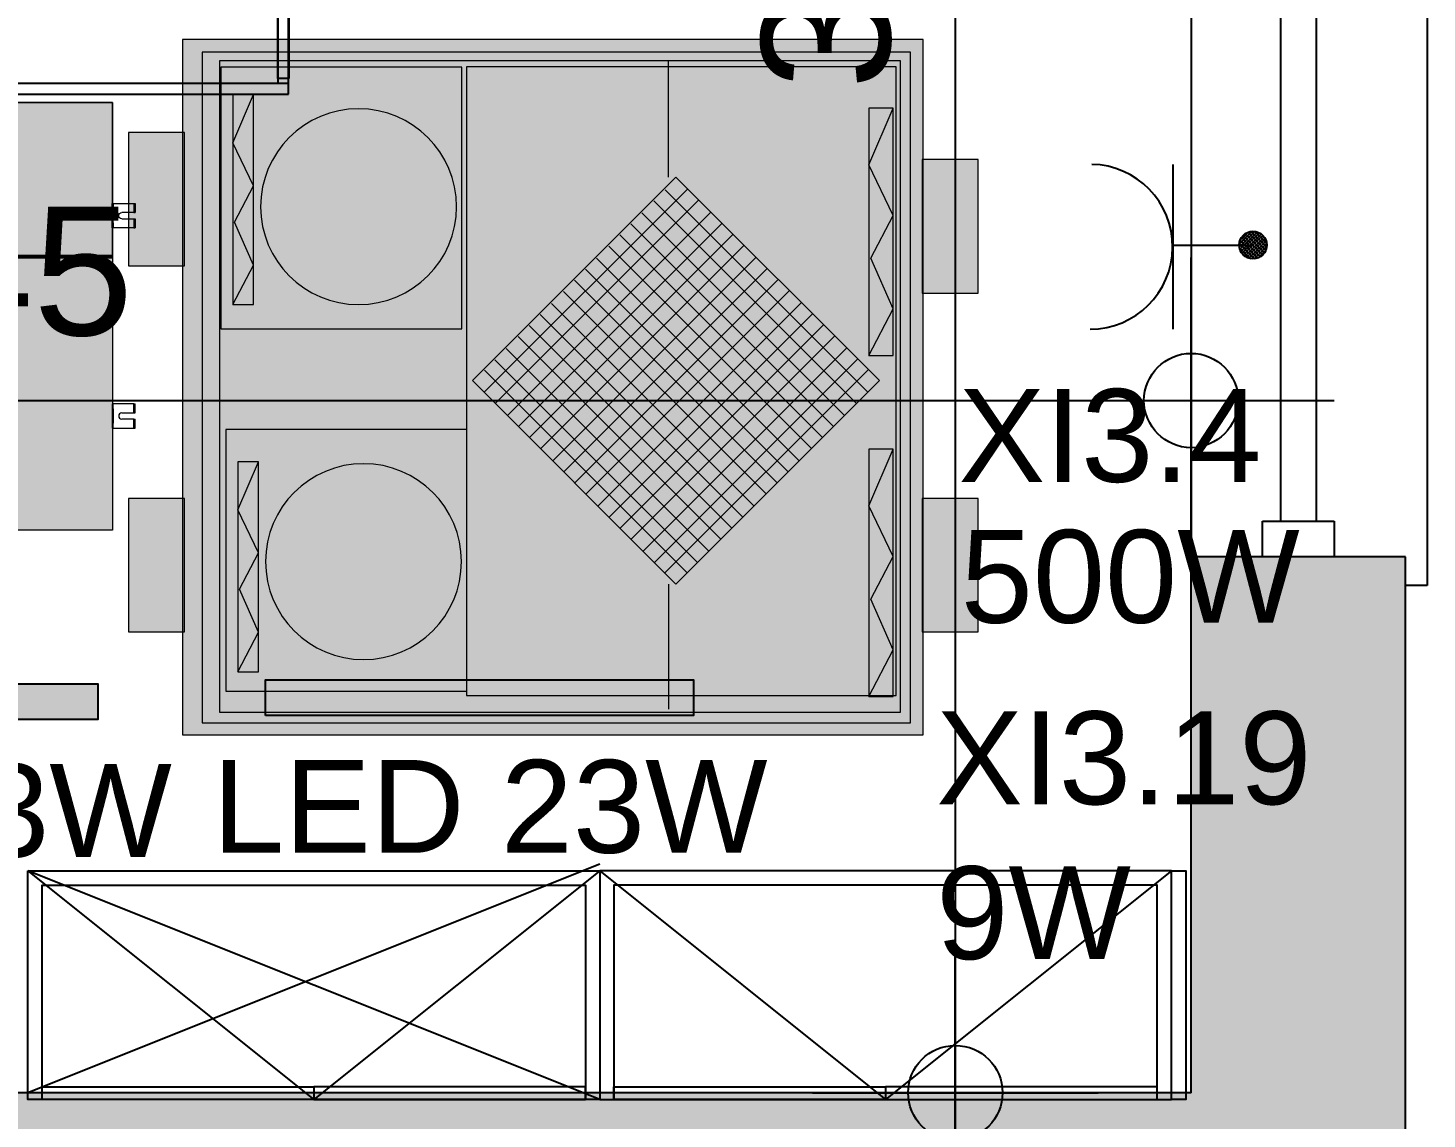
# Model space of a CAD drawing. Header units: metres. Extents: x -11 to 85, y -301 to 135.
# Drawn here: x 45.846 to 47.804, y -200.534 to -199.007 of the extents above; entities that cross this region are included whole.
import ezdxf

# ---------------------------------------------------------------- set-up
doc = ezdxf.new("R2010")
doc.units = ezdxf.units.M
doc.header["$LTSCALE"] = 0.036
doc.header["$PDMODE"] = 2
for name, color, linetype in [('arxitek isogeio', 252, 'Continuous'), ('DIMBLK', 252, 'Continuous'), ('electext', 20, 'Continuous'), ('Epipla', 252, 'Continuous'), ('hatch color', 252, 'Continuous'), ('HLEK-SYMBOL', 3, 'Continuous'), ('HLEK_FL001_SYMBOLS', 230, 'Continuous'), ('KYKLOFORHTES', 152, 'Continuous'), ('Parathira', 252, 'Continuous'), ('SYMBOLA', 160, 'Continuous')]:
    doc.layers.add(name, color=color, linetype=linetype)
for name, color, linetype, lineweight in [('axel', 170, 'Continuous', 0), ('fan enallaktis', 162, 'Continuous', 0), ('fan enallaktis hatch', 141, 'Continuous', 0)]:
    doc.layers.add(name, color=color, linetype=linetype, lineweight=lineweight)
doc.styles.add('COMU-N', font='arial.ttf')
doc.styles.get("Standard").update_dxf_attribs({"font": 'arial.ttf'})
doc.dimstyles.new('CADWDOT', dxfattribs={"dimscale": 0.1, "dimtxt": 1.8, "dimasz": 0.08, "dimexe": 2, "dimexo": 0, "dimgap": 0.09, "dimtad": 0, "dimrnd": 0.001, "dimzin": 0, "dimdsep": 46, "dimtxsty": 'Standard', "dimblk1": 'ARTDIM', "dimblk2": 'ARTDIM', "dimsah": 1, "dimcen": 0.09, "dimdle": 0.05, "dimse1": 1, "dimse2": 1, "dimadec": 0, "dimazin": 0, "dimtfac": 1, "dimtmove": 0, "dimatfit": 3, "dimldrblk": 'ARTDIM', "dimfxl": 2, "dimtvp": 0.9999, "dimtolj": 1, "dimtzin": 0, "dimarcsym": 0})

# ---------------------------------------------------------------- blocks, each defined once
blk = doc.blocks.new('A$C52D13D70')
at = {"layer": 'Parathira'}
for p, q in [((-0.33, 0.04), (-0.33, -2.44)), ((0, 0), (0, -2.4)), ((-0.175, -1.6167), (-0.175, -2.35)), ((-0.125, -1.6167), (-0.125, -2.35)), ((-0.1, -2.35), (-0.2, -2.35)), ((-0.2, -2.35), (-0.2, -2.4)), ((-0.1, -2.4), (-0.1, -2.35)), ((-0.2, -2.4), (-0.1, -2.4)), ((-0.33, -2.44), (-0.3, -2.44))]:
    blk.add_line(p, q, dxfattribs=at)
blk = doc.blocks.new('ARTDIM')
at = {"layer": 'DIMBLK'}
for p, q in [((0, -24.9975), (0, 24.9975)), ((-24.9975, 0), (24.9975, 0))]:
    blk.add_line(p, q, dxfattribs=at)
blk.add_circle((0, 0), 8.25, dxfattribs=at)
blk = doc.blocks.new('*D1332')
at = {"layer": 'arxitek isogeio', "color": 0, "lineweight": -2}
for p, q in [((47.1437, -200.5048), (47.1437, -200.7888)), ((47.1437, -200.7968), (47.1437, -201.3714))]:
    blk.add_line(p, q, dxfattribs=at)
at = {"layer": 'Defpoints', "color": 0, "transparency": 16777216}
for p in [(47.4855, -200.4968), (47.1437, -200.7968), (47.4855, -200.7968)]:
    blk.add_point(p, dxfattribs=at)
at = {"layer": 'arxitek isogeio', "color": 0, "lineweight": -2, "xscale": 0.008, "yscale": 0.008, "zscale": 0.008}
for p, rotation in [((47.1437, -200.4968), 90), ((47.1437, -200.7968), 270)]:
    blk.add_blockref('ARTDIM', p, dxfattribs=dict(at, rotation=rotation))
at = {"layer": 'arxitek isogeio', "color": 0, "insert": (46.9637, -201.0881), "char_height": 0.18, "attachment_point": 5, "rotation": 90}
blk.add_mtext('\\A1;0.30', dxfattribs=at)
blk = doc.blocks.new('*D1382')
at = {"layer": 'arxitek isogeio', "color": 0, "lineweight": -2}
blk.add_line((44.0317, -199.5281), (47.4657, -199.5281), dxfattribs=at)
at = {"layer": 'Defpoints', "color": 0, "transparency": 16777216}
for p in [(47.4737, -199.5281), (44.0237, -200.4968), (47.4737, -200.4968)]:
    blk.add_point(p, dxfattribs=at)
at = {"layer": 'arxitek isogeio', "color": 0, "lineweight": -2, "xscale": 0.008, "yscale": 0.008, "zscale": 0.008, "rotation": 180}
blk.add_blockref('ARTDIM', (44.0237, -199.5281), dxfattribs=at)
at = {"layer": 'arxitek isogeio', "color": 0, "lineweight": -2, "xscale": 0.008, "yscale": 0.008, "zscale": 0.008}
blk.add_blockref('ARTDIM', (47.4737, -199.5281), dxfattribs=at)
at = {"layer": 'arxitek isogeio', "color": 0, "insert": (45.7487, -199.3481), "char_height": 0.18, "attachment_point": 5}
blk.add_mtext('\\A1;3.45', dxfattribs=at)
blk = doc.blocks.new('*D1388')
at = {"layer": 'arxitek isogeio', "color": 0, "lineweight": -2}
blk.add_line((47.1437, -197.2071), (47.1437, -200.4888), dxfattribs=at)
at = {"layer": 'Defpoints', "color": 0, "transparency": 16777216}
for p in [(47.4737, -197.1991), (47.1437, -200.4968), (47.4737, -200.4968)]:
    blk.add_point(p, dxfattribs=at)
at = {"layer": 'arxitek isogeio', "color": 0, "lineweight": -2, "xscale": 0.008, "yscale": 0.008, "zscale": 0.008}
for p, rotation in [((47.1437, -197.1991), 90), ((47.1437, -200.4968), 270)]:
    blk.add_blockref('ARTDIM', p, dxfattribs=dict(at, rotation=rotation))
at = {"layer": 'arxitek isogeio', "color": 0, "insert": (46.9637, -198.848), "char_height": 0.18, "attachment_point": 5, "rotation": 90}
blk.add_mtext('\\A1;3.30', dxfattribs=at)
blk = doc.blocks.new('gr.d')
at = {"layer": 'Epipla'}
for p, q in [((-26.486, 43.5972), (-25.2864, 43.5972)), ((-26.486, 42.9974), (-26.486, 43.5972)), ((-26.471, 42.9974), (-26.471, 43.5972)), ((-26.1756, 43.5973), (-26.4642, 43.5973)), ((-26.4642, 43.5973), (-26.4642, 43.5822)), ((-26.171, 43.5822), (-26.471, 43.5822)), ((-26.4642, 43.5822), (-26.1756, 43.5822))]:
    blk.add_line(p, q, dxfattribs=at)
blk = doc.blocks.new('gJ6_a14')
at = {"linetype": 'Continuous'}
for p, q in [((-0.1176, 0.1119), (0.113, 0.1119)), ((0, 0.1119), (0, 0))]:
    blk.add_line(p, q, dxfattribs=at)
blk.add_arc((-0.0023, 0.2279), 0.1153, 180, 358.9566, dxfattribs=at)
blk = doc.blocks.new('*X1779')
at = {"color": 0}
for p, q in [((15.598, 2.587), (15.737, 2.727)), ((15.598, 2.622), (15.702, 2.727)), ((15.604, 2.646), (15.605, 2.647)), ((15.605, 2.559), (15.765, 2.719)), ((15.609, 2.652), (15.618, 2.66)), ((15.617, 2.536), (15.789, 2.707)), ((15.623, 2.665), (15.631, 2.674)), ((15.627, 2.634), (15.636, 2.643)), ((15.633, 2.516), (15.808, 2.691)), ((15.636, 2.678), (15.645, 2.687)), ((15.64, 2.647), (15.649, 2.656)), ((15.649, 2.691), (15.658, 2.7)), ((15.653, 2.501), (15.824, 2.672)), ((15.654, 2.66), (15.662, 2.669)), ((15.658, 2.63), (15.667, 2.638)), ((15.662, 2.705), (15.671, 2.714)), ((15.667, 2.674), (15.676, 2.683)), ((15.671, 2.643), (15.68, 2.652)), ((15.676, 2.718), (15.678, 2.721)), ((15.676, 2.489), (15.836, 2.648)), ((15.68, 2.687), (15.689, 2.696)), ((15.685, 2.656), (15.693, 2.665)), ((15.689, 2.625), (15.698, 2.634)), ((15.693, 2.7), (15.702, 2.709)), ((15.698, 2.669), (15.707, 2.678)), ((15.702, 2.638), (15.711, 2.647)), ((15.707, 2.714), (15.715, 2.722)), ((15.711, 2.683), (15.72, 2.691)), ((15.715, 2.652), (15.724, 2.66)), ((15.72, 2.727), (15.721, 2.728)), ((15.724, 2.696), (15.733, 2.705)), ((15.729, 2.665), (15.738, 2.674)), ((15.733, 2.634), (15.742, 2.643)), ((15.738, 2.709), (15.746, 2.718)), ((15.742, 2.678), (15.751, 2.687)), ((15.746, 2.647), (15.755, 2.656)), ((15.751, 2.722), (15.752, 2.724)), ((15.755, 2.691), (15.764, 2.7)), ((15.76, 2.66), (15.768, 2.669)), ((15.764, 2.63), (15.773, 2.638)), ((15.768, 2.705), (15.777, 2.714)), ((15.773, 2.674), (15.782, 2.683)), ((15.777, 2.643), (15.786, 2.652)), ((15.786, 2.687), (15.795, 2.696)), ((15.791, 2.656), (15.799, 2.665)), ((15.795, 2.625), (15.804, 2.634)), ((15.804, 2.669), (15.813, 2.678)), ((15.808, 2.638), (15.817, 2.647)), ((15.822, 2.652), (15.83, 2.66)), ((15.839, 2.634), (15.84, 2.635)), ((15.601, 2.607), (15.609, 2.616)), ((15.605, 2.577), (15.614, 2.585)), ((15.611, 2.547), (15.618, 2.554)), ((15.614, 2.621), (15.623, 2.63)), ((15.618, 2.59), (15.627, 2.599)), ((15.623, 2.559), (15.631, 2.568)), ((15.627, 2.528), (15.636, 2.537)), ((15.631, 2.603), (15.64, 2.612)), ((15.636, 2.572), (15.645, 2.581)), ((15.64, 2.541), (15.649, 2.55)), ((15.645, 2.616), (15.654, 2.625)), ((15.645, 2.51), (15.654, 2.519)), ((15.649, 2.585), (15.658, 2.594)), ((15.654, 2.554), (15.662, 2.563)), ((15.658, 2.523), (15.667, 2.532)), ((15.662, 2.599), (15.671, 2.607)), ((15.667, 2.568), (15.676, 2.577)), ((15.671, 2.537), (15.68, 2.546)), ((15.676, 2.612), (15.685, 2.621)), ((15.676, 2.506), (15.685, 2.515)), ((15.68, 2.581), (15.689, 2.59)), ((15.685, 2.55), (15.693, 2.559)), ((15.689, 2.519), (15.698, 2.528)), ((15.693, 2.594), (15.702, 2.603)), ((15.698, 2.563), (15.707, 2.572)), ((15.702, 2.532), (15.711, 2.541)), ((15.705, 2.482), (15.843, 2.62)), ((15.707, 2.607), (15.715, 2.616)), ((15.707, 2.501), (15.715, 2.51)), ((15.711, 2.577), (15.72, 2.585)), ((15.715, 2.546), (15.724, 2.554)), ((15.72, 2.621), (15.729, 2.63)), ((15.72, 2.515), (15.729, 2.523)), ((15.724, 2.59), (15.733, 2.599)), ((15.729, 2.559), (15.738, 2.568)), ((15.733, 2.528), (15.742, 2.537)), ((15.738, 2.603), (15.746, 2.612)), ((15.741, 2.482), (15.842, 2.584)), ((15.742, 2.572), (15.751, 2.581)), ((15.746, 2.541), (15.755, 2.55)), ((15.751, 2.616), (15.76, 2.625)), ((15.751, 2.51), (15.76, 2.519)), ((15.755, 2.585), (15.764, 2.594)), ((15.76, 2.554), (15.768, 2.563)), ((15.764, 2.523), (15.773, 2.532)), ((15.768, 2.599), (15.777, 2.607)), ((15.773, 2.568), (15.782, 2.577)), ((15.777, 2.537), (15.786, 2.546)), ((15.782, 2.612), (15.791, 2.621)), ((15.782, 2.506), (15.791, 2.515)), ((15.786, 2.581), (15.795, 2.59)), ((15.791, 2.55), (15.799, 2.559)), ((15.795, 2.519), (15.804, 2.528)), ((15.799, 2.594), (15.808, 2.603)), ((15.804, 2.563), (15.813, 2.572)), ((15.808, 2.532), (15.817, 2.541)), ((15.813, 2.607), (15.822, 2.616)), ((15.817, 2.577), (15.826, 2.585)), ((15.822, 2.546), (15.83, 2.554)), ((15.826, 2.621), (15.835, 2.63)), ((15.83, 2.59), (15.839, 2.599)), ((15.835, 2.559), (15.835, 2.56)), ((15.844, 2.603), (15.844, 2.603)), ((15.664, 2.494), (15.671, 2.501)), ((15.693, 2.488), (15.702, 2.497)), ((15.724, 2.484), (15.733, 2.493)), ((15.738, 2.497), (15.746, 2.506)), ((15.768, 2.493), (15.777, 2.501))]:
    blk.add_line(p, q, dxfattribs=at)
blk = doc.blocks.new('GJ6_A78')
at = {"layer": 'HLEK-SYMBOL', "color": 0, "linetype": 'Continuous'}
blk.add_circle((0, 0), 0.0989, dxfattribs=at)
at = {"layer": 'HLEK-SYMBOL', "color": 0, "xscale": 0.8, "yscale": 0.8, "zscale": 0.8}
blk.add_blockref('*X1779', (-12.576, -2.084), dxfattribs=at)
blk = doc.blocks.new('priza')
at = {"layer": 'HLEK_FL001_SYMBOLS', "xscale": 0.1951472641207488, "yscale": 0.1951472641207488, "zscale": 0.1951472641207488}
blk.add_blockref('GJ6_A78', (87.4, -100.4953), dxfattribs=at)
at = {"layer": 'HLEK_FL001_SYMBOLS', "rotation": 180}
blk.add_blockref('gJ6_a14', (87.4, -100.4952), dxfattribs=at)
blk = doc.blocks.new('led 23W')
at = {"layer": 'hatch color'}
blk.add_hatch(color=181, dxfattribs=at).paths.add_polyline_path([(101.2388, -6.7734), (101.2388, -6.7234), (101.8376, -6.7234), (101.8376, -6.7734)])
at = {"layer": 'HLEK_FL001_SYMBOLS'}
blk.add_lwpolyline([(101.2388, -6.7734), (101.2388, -6.7234), (101.8376, -6.7234), (101.8376, -6.7734)], close=True, dxfattribs=at)
blk = doc.blocks.new('A$C5A126718')
at = {"layer": 'axel'}
for p, q in [((-0.0317, 0.0343), (-0.0317, 0.0321)), ((-0.0301, 0.0343), (-0.0317, 0.0343)), ((-0.0317, 0.0321), (-0.0317, 0.0236)), ((-0.0317, 0.0321), (-0.0301, 0.0321)), ((-0.0317, 0.0236), (-0.0301, 0.0236)), ((-0.0317, 0.0236), (-0.0317, 0.0214)), ((-0.0301, 0.0214), (-0.0317, 0.0214)), ((-0.0012, 0.0343), (-0.0301, 0.0343)), ((-0.0301, 0.0343), (-0.0301, 0.0321)), ((-0.0301, 0.0321), (-0.0301, 0.0236)), ((-0.0301, 0.0236), (-0.0301, 0.0214)), ((-0.0301, 0.0214), (-0.0131, 0.0214)), ((-0.0012, 0.0343), (0, 0.0343)), ((-0.0012, 0.0343), (-0.0012, 0.033)), ((-0.0012, 0.033), (-0.0012, 0.03)), ((-0.0012, 0.03), (-0.0012, 0.0271)), ((-0.0012, 0.0271), (0, 0.0271)), ((-0.0012, 0.027), (-0.0012, 0.0271)), ((-0.0012, 0.0073), (-0.0012, 0.027)), ((0.0004, 0.0271), (0.0004, 0.0343)), ((0.0004, 0.0271), (0.0004, 0.0343)), ((0.0004, 0.0211), (0.0004, 0.0271)), ((0.0004, 0.0211), (0.0004, 0.0271)), ((0.0004, 0.0207), (0.0004, 0.0211)), ((0.0004, 0.0207), (0.0004, 0.0211)), ((0.0004, 0.0186), (0.0004, 0.0207)), ((0.0004, 0.0186), (0.0004, 0.0207)), ((-0.0301, 0.0129), (-0.0317, 0.0129)), ((-0.0317, 0.0129), (-0.0317, 0.0107)), ((-0.0317, 0.0107), (-0.0301, 0.0107)), ((-0.0317, 0.0107), (-0.0317, 0.0021)), ((-0.0317, 0.0021), (-0.0301, 0.0021)), ((-0.0317, 0.0021), (-0.0317, 0)), ((-0.0301, 0), (-0.0317, 0)), ((-0.0301, 0.0129), (-0.0301, 0.0107)), ((-0.0131, 0.0129), (-0.0301, 0.0129)), ((-0.0301, 0.0107), (-0.0301, 0.0021)), ((-0.0301, 0.0021), (-0.0301, 0)), ((-0.0301, 0), (-0.0012, 0)), ((-0.0012, 0.0071), (-0.0012, 0.0073)), ((-0.0012, 0.0071), (0, 0.0071)), ((-0.0012, 0.0071), (-0.0012, 0.0043)), ((-0.0012, 0.0043), (-0.0012, 0.0013)), ((-0.0012, 0.0013), (-0.0012, 0)), ((-0.0012, 0), (0, 0)), ((0.0004, 0.0157), (0.0004, 0.0186)), ((0.0004, 0.0157), (0.0004, 0.0186)), ((0.0004, 0.0136), (0.0004, 0.0157)), ((0.0004, 0.0136), (0.0004, 0.0157)), ((0.0004, 0.0132), (0.0004, 0.0136)), ((0.0004, 0.0132), (0.0004, 0.0136)), ((0.0004, 0.0071), (0.0004, 0.0132)), ((0.0004, 0.0071), (0.0004, 0.0132)), ((0.0004, 0), (0.0004, 0.0071)), ((0.0004, 0), (0.0004, 0.0071))]:
    blk.add_line(p, q, dxfattribs=at)
blk.add_arc((-0.0131, 0.0171), 0.00429, 270, 90, dxfattribs=at)
blk = doc.blocks.new('A$C3A54651E')
at = {"layer": 'axel'}
for p, q in [((0.0091, 0.0228), (0, 0.0228)), ((0, 0.0228), (0, 0)), ((0.0091, 0), (0.0091, 0.0228)), ((0.0184, 0.02), (0.0184, 0.0199)), ((0.0184, 0.02), (0.0184, 0.02)), ((0.0184, 0.0199), (0.0184, 0.0193)), ((0.0191, 0.0202), (0.0254, 0.0202)), ((0.0191, 0.0197), (0.0254, 0.0197)), ((0.0262, 0.0199), (0.0262, 0.02)), ((0.0262, 0.02), (0.0262, 0.02)), ((0.0262, 0.0182), (0.0262, 0.0199)), ((0.0091, 0), (0, 0)), ((0.0091, 0.0171), (0.0162, 0.0171)), ((0.0091, 0.0057), (0.0162, 0.0057)), ((0.0162, 0.019), (0.0166, 0.0193)), ((0.0162, 0.0038), (0.0162, 0.019)), ((0.0162, 0.0038), (0.0166, 0.0035)), ((0.0166, 0.0035), (0.0166, 0.0193)), ((0.0166, 0.0193), (0.0184, 0.0193)), ((0.0166, 0.0035), (0.0184, 0.0035)), ((0.0184, 0.0193), (0.0184, 0.0153)), ((0.0184, 0.0153), (0.0184, 0.0067)), ((0.0184, 0.0067), (0.0184, 0.0035)), ((0.0184, 0.0035), (0.0184, 0.0028)), ((0.0184, 0.0028), (0.0184, 0.0028)), ((0.0191, 0.0109), (0.0254, 0.0109)), ((0.0191, 0.0026), (0.0254, 0.0026)), ((0.0262, 0.0153), (0.0262, 0.0182)), ((0.0262, 0.0182), (0.0284, 0.0182)), ((0.0262, 0.0067), (0.0262, 0.0153)), ((0.0262, 0.0046), (0.0262, 0.0067)), ((0.0262, 0.0028), (0.0262, 0.0046)), ((0.0262, 0.0046), (0.0284, 0.0046)), ((0.0262, 0.0028), (0.0262, 0.0028)), ((0.0284, 0.0193), (0.037, 0.0193)), ((0.0284, 0.0182), (0.0284, 0.0193)), ((0.0284, 0.0046), (0.0284, 0.0182)), ((0.0284, 0.0035), (0.0284, 0.0046)), ((0.0284, 0.0035), (0.037, 0.0035)), ((0.037, 0.0035), (0.037, 0.0193)), ((0.0373, 0.019), (0.037, 0.0193)), ((0.0373, 0.0037), (0.037, 0.0035)), ((0.0373, 0.0182), (0.0373, 0.019)), ((0.0373, 0.0046), (0.0373, 0.0182)), ((0.0373, 0.0182), (0.0403, 0.0182)), ((0.0373, 0.0037), (0.0373, 0.0046)), ((0.0373, 0.0046), (0.0403, 0.0046)), ((0.0403, 0.0046), (0.0403, 0.0182)), ((0.0423, 0.0162), (0.0403, 0.0182)), ((0.0423, 0.0066), (0.0403, 0.0046)), ((0.0423, 0.0066), (0.0423, 0.0162))]:
    blk.add_line(p, q, dxfattribs=at)
for points in [[(0.0191, 0.0202, 0.004311), (0.019, 0.0202, 0.005535), (0.0188, 0.0202, 0.007292), (0.0187, 0.0201, 0.009929), (0.0186, 0.0201), (0.0186, 0.0201, 0.019665), (0.0185, 0.02, 0.032685), (0.0184, 0.02, 0.060642), (0.0184, 0.02), (0.0184, 0.02)], [(0.0184, 0.0199, 0.159929), (0.0184, 0.0199, 0.090191), (0.0184, 0.0199, 0.0462), (0.0184, 0.0199, 0.02623), (0.0185, 0.0198), (0.0186, 0.0198, 0.013719), (0.0187, 0.0198, 0.009481), (0.0188, 0.0198, 0.006867), (0.0189, 0.0197, 0.005151), (0.0191, 0.0197)], [(0.0191, 0.0197, 0.015295), (0.0188, 0.0186, 0.017604), (0.0186, 0.0175), (0.0185, 0.0169, 0.02245), (0.0184, 0.0158), (0.0184, 0.0153)], [(0.0262, 0.02, 0.102242), (0.0262, 0.02, 0.051435), (0.0261, 0.02, 0.028507), (0.0261, 0.0201, 0.01755), (0.026, 0.0201), (0.0259, 0.0201, 0.009159), (0.0258, 0.0201, 0.006785), (0.0257, 0.0202, 0.005184), (0.0255, 0.0202), (0.0254, 0.0202)], [(0.0254, 0.0197, 0.004812), (0.0256, 0.0197, 0.00636), (0.0258, 0.0198, 0.008685), (0.0259, 0.0198, 0.012384), (0.026, 0.0198), (0.0261, 0.0198, 0.023143), (0.0261, 0.0199, 0.039656), (0.0262, 0.0199, 0.07579), (0.0262, 0.0199, 0.144125), (0.0262, 0.0199)], [(0.0262, 0.0153, 0.023214), (0.0262, 0.0164, 0.02204), (0.026, 0.0175), (0.0259, 0.018, 0.017046), (0.0256, 0.0191), (0.0254, 0.0197)], [(0.0184, 0.0153, 0.023182), (0.0184, 0.0142, 0.022013), (0.0186, 0.0131), (0.0187, 0.0125, 0.017076), (0.0189, 0.0114), (0.0191, 0.0109)], [(0.0191, 0.0109, 0.016103), (0.0188, 0.0098, 0.018613), (0.0186, 0.0088), (0.0185, 0.0083, 0.023826), (0.0184, 0.0072), (0.0184, 0.0067)], [(0.0184, 0.0067, 0.024647), (0.0184, 0.0057, 0.023359), (0.0186, 0.0046), (0.0187, 0.0041, 0.018023), (0.0189, 0.0031), (0.0191, 0.0026)], [(0.0191, 0.0026, -0.004311), (0.019, 0.0026, -0.005535), (0.0188, 0.0026, -0.007292), (0.0187, 0.0027, -0.009929), (0.0186, 0.0027), (0.0186, 0.0027, -0.019665), (0.0185, 0.0027, -0.032685), (0.0184, 0.0028, -0.060642), (0.0184, 0.0028), (0.0184, 0.0028)], [(0.0254, 0.0109, 0.01528), (0.0258, 0.012, 0.017585), (0.026, 0.013), (0.0261, 0.0136, 0.022468), (0.0262, 0.0147), (0.0262, 0.0153)], [(0.0262, 0.0067, 0.024685), (0.0262, 0.0078, 0.023392), (0.026, 0.0088), (0.0259, 0.0093, 0.017988), (0.0256, 0.0103), (0.0254, 0.0109)], [(0.0254, 0.0026, 0.016073), (0.0258, 0.0036, 0.018575), (0.026, 0.0046), (0.0261, 0.0052, 0.023861), (0.0262, 0.0062), (0.0262, 0.0067)], [(0.0262, 0.0028, -0.102242), (0.0262, 0.0028, -0.051435), (0.0261, 0.0028, -0.028507), (0.0261, 0.0027, -0.01755), (0.026, 0.0027), (0.0259, 0.0027, -0.009159), (0.0258, 0.0026, -0.006785), (0.0257, 0.0026, -0.005184), (0.0255, 0.0026), (0.0254, 0.0026)]]:
    blk.add_lwpolyline(points, format="xyb", dxfattribs=at)
blk = doc.blocks.new('A$C531E15D6')
at = {"layer": 'axel'}
for p, q in [((-0.0003, 0.0241), (-0.0003, -0.0359)), ((-0.0003, 0.0241), (0.0009, 0.0241)), ((0.0021, 0.0241), (0, 0.022)), ((0, 0.0059), (0, 0.022)), ((0.0012, 0.0241), (0.0009, 0.0241)), ((0.0012, 0.0241), (0.0009, 0.0241)), ((0.0012, 0.0241), (0.0021, 0.0241)), ((0.0021, 0.0241), (0.0321, 0.0241)), ((0.0021, 0.0241), (0.0321, 0.0241)), ((0.0321, 0.0241), (0.0343, 0.022)), ((0.0343, 0.022), (0.0343, 0.0134)), ((0.0343, 0.022), (0.0343, 0.0134)), ((-0.0003, 0.0134), (0, 0.0134)), ((-0.0003, 0.0113), (0, 0.0113)), ((-0.0003, 0.0066), (-0.0003, 0.0031)), ((-0.0003, 0.0066), (-0.0003, 0.0031)), ((0, 0.0059), (-0.0003, 0.0059)), ((-0.0003, 0.0031), (-0.0003, -0.0276)), ((0, -0.0059), (0, 0.0059)), ((0, -0.0059), (0, 0.0059)), ((0.0343, 0.0134), (0.0343, -0.0251)), ((0.0343, 0.0134), (0.0343, -0.0251)), ((0.038, 0.0127), (0.0343, 0.0128)), ((0.0347, 0.0056), (0.0343, 0.0056)), ((0.0347, 0.0056), (0.0347, -0.0059)), ((0.0357, 0.0099), (0.0357, 0.0045)), ((0.04, 0.0099), (0.0357, 0.0099)), ((0.0357, 0.0045), (0.0357, 0.0038)), ((0.0357, 0.0045), (0.0357, 0.0038)), ((0.0357, 0.0038), (0.0357, -0.0059)), ((0.0357, 0.0038), (0.0357, -0.0059)), ((0.038, 0.0127), (0.038, 0.0099)), ((0.04, 0.0099), (0.04, -0.0059)), ((0, -0.0176), (-0.0003, -0.0176)), ((0, -0.0176), (0, -0.0059)), ((0, -0.0176), (0, -0.0059)), ((0, -0.0337), (0, -0.0176)), ((0.0347, -0.0173), (0.0343, -0.0173)), ((0.0347, -0.0059), (0.0347, -0.0173)), ((0.0357, -0.0059), (0.0357, -0.0155)), ((0.0357, -0.0059), (0.0357, -0.0155)), ((0.0357, -0.0155), (0.0357, -0.0162)), ((0.0357, -0.0155), (0.0357, -0.0162)), ((0.0357, -0.0162), (0.0357, -0.0216)), ((0.04, -0.0059), (0.04, -0.0216)), ((-0.0003, -0.023), (0, -0.023)), ((-0.0003, -0.0251), (0, -0.0251)), ((-0.0003, -0.0276), (-0.0003, -0.0312)), ((-0.0003, -0.0276), (-0.0003, -0.0312)), ((-0.0003, -0.0359), (0.0021, -0.0359)), ((0.0021, -0.0359), (0, -0.0337)), ((0.0321, -0.0359), (0.0021, -0.0359)), ((0.0321, -0.0359), (0.0021, -0.0359)), ((0.0343, -0.0337), (0.0321, -0.0359)), ((0.038, -0.0244), (0.0343, -0.0245)), ((0.0343, -0.0251), (0.0343, -0.0337)), ((0.0343, -0.0251), (0.0343, -0.0337)), ((0.04, -0.0216), (0.0357, -0.0216)), ((0.038, -0.0244), (0.038, -0.0216))]:
    blk.add_line(p, q, dxfattribs=at)
for centre, radius in [((0.0171, 0.0199), 0.00214), ((0.0171, 0.0199), 0.00111), ((0.0171, -0.0316), 0.00214), ((0.0171, -0.0316), 0.00111)]:
    blk.add_circle(centre, radius, dxfattribs=at)
for centre, radius, start, end in [((0.0321, 0.022), 0.00214, 0, 90), ((0.0346, 0.0045), 0.00107, 0, 89.5416), ((0.0346, -0.0162), 0.00107, 270.4584, 0), ((0.0321, -0.0337), 0.00214, 270, 0)]:
    blk.add_arc(centre, radius, start, end, dxfattribs=at)
blk = doc.blocks.new('FCU 10 KANALATO')
at = {"layer": 'axel'}
h = blk.add_hatch(color=211, dxfattribs=at)
h.paths.add_polyline_path([(47988.1338, 13560.164), (47988.1338, 13560.197), (47986.8138, 13560.197), (47986.8138, 13560.164)])
h.paths.add_polyline_path([(47987.5563, 13560.1878, -1), (47987.5563, 13560.1731, -1)], flags=16)
h.paths.add_polyline_path([(47987.3913, 13560.1731, -1), (47987.3913, 13560.1878, -1)], flags=16)
h.paths.add_polyline_path([(47987.7213, 13560.1878, -1), (47987.7213, 13560.1731, -1)], flags=16)
h.paths.add_polyline_path([(47987.2263, 13560.1731, -1), (47987.2263, 13560.1878, -1)], flags=16)
h.paths.add_polyline_path([(47987.8863, 13560.1878, -1), (47987.8863, 13560.1731, -1)], flags=16)
h.paths.add_polyline_path([(47987.0613, 13560.1731, -1), (47987.0613, 13560.1878, -1)], flags=16)
h.paths.add_polyline_path([(47988.0513, 13560.1878, -1), (47988.0513, 13560.1731, -1)], flags=16)
h.paths.add_polyline_path([(47986.8963, 13560.1731, -1), (47986.8963, 13560.1878, -1)], flags=16)
for color, points in [(150, [(47986.6743, 13560.1633), (47986.6743, 13560.0206), (47986.6751, 13560.0206), (47986.6751, 13560.0135), (47986.6751, 13560.0074), (47986.6751, 13560.007), (47986.6751, 13560.002), (47986.6751, 13559.9935), (47986.6751, 13559.9863), (47986.6743, 13559.9863), (47986.6743, 13559.782), (47987.7792, 13559.782), (47988.2671, 13559.782), (47988.2671, 13559.782), (47988.2704, 13559.782), (47988.2704, 13560.1633)]), (151, [(47988.2705, 13559.5646), (47988.2705, 13559.5982), (47988.2705, 13559.5982), (47988.2705, 13559.621), (47988.2705, 13559.621), (47988.2705, 13559.6682), (47988.2705, 13559.6682), (47988.2705, 13559.691), (47988.2705, 13559.691), (47988.2705, 13559.7061), (47988.2705, 13559.7061), (47988.2705, 13559.7132), (47988.2705, 13559.7193), (47988.2705, 13559.7196), (47988.2705, 13559.7246), (47988.2705, 13559.7332), (47988.2705, 13559.7403), (47988.2705, 13559.7403), (47988.2705, 13559.7785), (47987.4805, 13559.7785), (47987.4805, 13559.7638), (47987.4362, 13559.7638), (47987.4362, 13559.7785), (47986.6743, 13559.7785), (47986.6743, 13559.7403), (47986.6751, 13559.7403), (47986.6751, 13559.7332), (47986.6751, 13559.7271), (47986.6751, 13559.7218), (47986.6751, 13559.7193), (47986.6751, 13559.7132), (47986.6751, 13559.7061), (47986.6743, 13559.7061), (47986.6743, 13559.5646)])]:
    blk.add_hatch(color=color, dxfattribs=at).paths.add_polyline_path(points)
h = blk.add_hatch(color=211, dxfattribs=at)
h.paths.add_polyline_path([(47988.1338, 13559.5327), (47988.1338, 13559.5657), (47986.8138, 13559.5657), (47986.8138, 13559.5327)])
h.paths.add_polyline_path([(47987.5563, 13559.5565, -1), (47987.5563, 13559.5418, -1)], flags=16)
h.paths.add_polyline_path([(47987.3913, 13559.5418, -1), (47987.3913, 13559.5565, -1)], flags=16)
h.paths.add_polyline_path([(47987.7213, 13559.5565, -1), (47987.7213, 13559.5418, -1)], flags=16)
h.paths.add_polyline_path([(47987.2263, 13559.5418, -1), (47987.2263, 13559.5565, -1)], flags=16)
h.paths.add_polyline_path([(47987.8863, 13559.5565, -1), (47987.8863, 13559.5418, -1)], flags=16)
h.paths.add_polyline_path([(47987.0613, 13559.5418, -1), (47987.0613, 13559.5565, -1)], flags=16)
h.paths.add_polyline_path([(47988.0513, 13559.5565, -1), (47988.0513, 13559.5418, -1)], flags=16)
h.paths.add_polyline_path([(47986.8963, 13559.5418, -1), (47986.8963, 13559.5565, -1)], flags=16)
for p, q in [((47986.6743, 13559.782), (47987.7792, 13559.782)), ((47986.6743, 13559.7804), (47987.7792, 13559.7804)), ((47986.6743, 13559.78), (47987.7816, 13559.78)), ((47987.7349, 13559.7785), (47986.6743, 13559.7785)), ((47987.4362, 13559.7785), (47987.4362, 13559.78)), ((47987.4362, 13559.7638), (47987.4362, 13559.7785)), ((47987.4362, 13559.766), (47987.4805, 13559.766)), ((47987.4805, 13559.7785), (47987.4805, 13559.78)), ((47987.4805, 13559.7785), (47987.4805, 13559.7638)), ((47988.2705, 13559.7785), (47987.7329, 13559.7785)), ((47987.7792, 13559.782), (47988.2671, 13559.782)), ((47987.7792, 13559.7804), (47988.2705, 13559.7804)), ((47987.7792, 13559.78), (47988.2705, 13559.78)), ((47987.4805, 13559.7638), (47987.4362, 13559.7638))]:
    blk.add_line(p, q, dxfattribs=at)
at = {"layer": 'axel', "linetype": 'Continuous'}
for points in [[(47986.8138, 13560.164), (47988.1338, 13560.164), (47988.1338, 13560.197), (47986.8138, 13560.197)], [(47986.8138, 13559.5327), (47988.1338, 13559.5327), (47988.1338, 13559.5657), (47986.8138, 13559.5657)]]:
    blk.add_lwpolyline(points, close=True, dxfattribs=at)
at = {"layer": 'axel'}
for points in [[(47986.6743, 13560.1633), (47988.2704, 13560.1633), (47988.2704, 13559.782), (47986.6743, 13559.782)], [(47986.6743, 13560.1633), (47988.2705, 13560.1633), (47988.2705, 13559.5646), (47986.6743, 13559.5646)], [(47986.6743, 13559.5646), (47988.2705, 13559.5646), (47988.2705, 13559.7785), (47986.6743, 13559.7785)]]:
    blk.add_lwpolyline(points, close=True, dxfattribs=at)
at = {"layer": 'axel', "linetype": 'Continuous'}
for centre in [(47986.8963, 13560.1805), (47987.0613, 13560.1805), (47987.2263, 13560.1805), (47987.3913, 13560.1805), (47987.5563, 13560.1805), (47987.7213, 13560.1805), (47987.8863, 13560.1805), (47988.0513, 13560.1805), (47986.8963, 13559.5492), (47987.0613, 13559.5492), (47987.2263, 13559.5492), (47987.3913, 13559.5492), (47987.5563, 13559.5492), (47987.7213, 13559.5492), (47987.8863, 13559.5492), (47988.0513, 13559.5492)]:
    blk.add_circle(centre, 0.00739, dxfattribs=at)
at = {"layer": 'axel'}
blk.add_circle((47987.4583, 13559.7731), 0.00111, dxfattribs=at)
at = {"xscale": -1, "rotation": 180}
for name, p in [('A$C3A54651E', (47988.2705, 13560.1043)), ('A$C531E15D6', (47988.2708, 13559.8575)), ('A$C5A126718', (47986.6746, 13559.7403)), ('A$C3A54651E', (47988.2705, 13559.691)), ('A$C3A54651E', (47988.2705, 13559.621))]:
    blk.add_blockref(name, p, dxfattribs=at)
blk.add_blockref('A$C5A126718', (47986.6746, 13559.9863))
at = {"xscale": -1}
blk.add_blockref('A$C5A126718', (47988.271, 13559.9863), dxfattribs=at)
at = {"rotation": 180}
blk.add_blockref('A$C5A126718', (47988.271, 13559.7403), dxfattribs=at)
blk = doc.blocks.new('gY1_a36')
at = {"layer": 'SYMBOLA', "color": 0}
blk.add_solid([(0.15, 0.075), (0.15, -0.075), (0, 0)], dxfattribs=at)
blk = doc.blocks.new('gY1_a40')
at = {"layer": 'SYMBOLA'}
for points in [[(0.15, 0.075), (0.15, -0.075), (0, 0)], [(0.0099, 0), (0.3099, 0.075), (0.2849, 0)], [(0.3099, -0.075), (0.2849, 0), (0.0099, 0)]]:
    blk.add_solid(points, dxfattribs=at)
blk = doc.blocks.new('fan enallaktis')
at = {"layer": 'fan enallaktis hatch'}
for points in [[(-1.2878, 0.0641), (-0.0609, 0.0641), (-0.0609, 1.2155), (-1.2878, 1.2155), (-1.2878, 1.0449), (-1.2842, 1.0449), (-1.2842, 0.824), (-1.2878, 0.824)], [(-1.2878, 0.439), (-1.2842, 0.439), (-1.2842, 0.2181), (-1.2878, 0.2181), (-1.2878, 0.0641), (-0.0609, 0.0641), (-0.0609, 1.2155), (-1.2878, 1.2155)], [(-1.2878, 0.0641), (-0.0609, 0.0641), (-0.0609, 0.824), (-0.0627, 0.824), (-0.0627, 1.0449), (-0.0609, 1.0449), (-0.0609, 1.2155), (-1.2878, 1.2155)], [(-1.2878, 0.0641), (-0.0609, 0.0641), (-0.0609, 0.263), (-0.0627, 0.263), (-0.0627, 0.4839), (-0.0609, 0.4839), (-0.0609, 1.2155), (-1.2878, 1.2155)], [(-1.2878, 0.0641), (-0.0609, 0.0641), (-0.0609, 0.824), (-0.0627, 0.824), (-0.0627, 1.0449), (-0.0609, 1.0449), (-0.0609, 1.2155), (-1.2878, 1.2155)], [(-1.2878, 0.0641), (-0.0609, 0.0641), (-0.0609, 1.2155), (-1.2878, 1.2155), (-1.2878, 1.0449), (-1.2842, 1.0449), (-1.2842, 0.824), (-1.2878, 0.824)], [(-0.151, 0.8366), (-0.1107, 0.9204), (-0.1476, 0.9909), (-0.1107, 1.0748), (-0.1503, 1.1507), (-0.151, 1.1507)], [(-0.1107, 1.0748), (-0.1107, 1.1507), (-0.1503, 1.1507)], [(-1.1961, 0.8431), (-1.1619, 0.9144), (-1.1933, 0.9743), (-1.1619, 1.0456), (-1.1961, 1.1112)], [(-1.1619, 1.0456), (-1.1619, 1.1112), (-1.1961, 1.1112)], [(-0.8257, 0.9287, 1), (-1.1502, 0.9287, 1)], [(-0.1107, 1.0748), (-0.1476, 0.9909), (-0.1107, 0.9204)], [(-1.2878, 1.0449), (-1.377, 1.0449), (-1.377, 0.824), (-1.2878, 0.824)], [(-1.1933, 0.9743), (-1.1619, 0.9144), (-1.1619, 1.0456)], [(-0.0609, 0.824), (0.0301, 0.824), (0.0301, 1.0449), (-0.0609, 1.0449)], [(-1.1619, 0.9144), (-1.1961, 0.8431), (-1.1619, 0.7633)], [(-0.1107, 0.9204), (-0.151, 0.8366), (-0.1107, 0.7426)], [(-1.1961, 0.7633), (-1.1619, 0.7633), (-1.1961, 0.8431)], [(-0.151, 0.8366), (-0.151, 0.7426), (-0.1107, 0.7426)], [(-0.151, 0.2717), (-0.1107, 0.3556), (-0.1476, 0.426), (-0.1107, 0.5099), (-0.151, 0.5871)], [(-0.1107, 0.5871), (-0.151, 0.5871), (-0.1107, 0.5099)], [(-0.1107, 0.5099), (-0.1476, 0.426), (-0.1107, 0.3556)], [(-0.0609, 0.263), (0.0301, 0.263), (0.0301, 0.4839), (-0.0609, 0.4839)], [(-1.2878, 0.439), (-1.377, 0.439), (-1.377, 0.2181), (-1.2878, 0.2181)], [(-0.1107, 0.1778), (-0.1107, 0.3556), (-0.151, 0.2717)], [(-0.151, 0.1778), (-0.1107, 0.1778), (-0.151, 0.2717)]]:
    blk.add_hatch(color=256, dxfattribs=at).paths.add_polyline_path(points)
h = blk.add_hatch(color=256, dxfattribs=at)
h.paths.add_polyline_path([(-1.2878, 1.0449), (-1.2842, 1.0449), (-1.2842, 0.824), (-1.2878, 0.824), (-1.2878, 0.439), (-1.2842, 0.439), (-1.2842, 0.2181), (-1.2878, 0.2181), (-1.2878, 0.0641), (-0.0609, 0.0641), (-0.0609, 0.263), (-0.0627, 0.263), (-0.0627, 0.4839), (-0.0609, 0.4839), (-0.0609, 0.824), (-0.0627, 0.824), (-0.0627, 1.0449), (-0.0609, 1.0449), (-0.0609, 1.2155), (-1.2878, 1.2155)])
h.paths.add_polyline_path([(-1.2551, 0.0851), (-0.0819, 0.0851), (-0.0819, 1.1956), (-1.2551, 1.1956)], flags=16)
h.paths.add_polyline_path([(-1.2265, 1.178), (-0.0987, 1.178), (-0.0987, 0.0995), (-1.2265, 0.0995)], flags=0)
h.paths.add_polyline_path([(-1.2161, 1.1431), (-0.8172, 1.1431), (-0.8172, 1.1507), (-0.151, 1.1507), (-0.151, 1.1519), (-0.1058, 1.1519), (-0.1058, 0.1091), (-0.8172, 0.1091), (-0.8172, 0.7097), (-1.2161, 0.7097)], flags=0)
h.paths.add_polyline_path([(-1.1961, 1.1112), (-1.1619, 1.1112), (-1.1619, 0.7633), (-1.1961, 0.7633)], flags=0)
h.paths.add_polyline_path([(-0.8257, 0.9287, -1), (-1.1502, 0.9287, -1)], flags=0)
h.paths.add_polyline_path([(-1.0821, 1.0511), (-0.8379, 0.929), (-1.0821, 0.8069)], flags=0)
h.paths.add_polyline_path([(-1.2243, 0.5433), (-0.825, 0.5433), (-0.825, 0.1098), (-1.2243, 0.1098)], flags=0)
h.paths.add_polyline_path([(-1.2043, 0.5031), (-1.1701, 0.5031), (-1.1701, 0.1552), (-1.2043, 0.1552)], flags=0)
h.paths.add_polyline_path([(-0.8339, 0.3409, -1), (-1.1583, 0.3409, -1)], flags=0)
h.paths.add_polyline_path([(-0.4706, 0.966), (-0.1336, 0.629), (-0.4706, 0.292), (-0.8077, 0.629)], flags=0)
h.paths.add_polyline_path([(-0.7696, 0.6299), (-0.4704, 0.9291), (-0.1713, 0.6299), (-0.4704, 0.3308)], flags=0)
h.paths.add_polyline_path([(-0.7338, 0.6309), (-0.4704, 0.8942), (-0.2071, 0.6309), (-0.4704, 0.3676)], flags=0)
h.paths.add_polyline_path([(-0.6954, 0.6324), (-0.4704, 0.8574), (-0.2455, 0.6324), (-0.4704, 0.4075)], flags=0)
h.paths.add_polyline_path([(-0.657, 0.6309), (-0.4704, 0.8175), (-0.2838, 0.6309), (-0.4704, 0.4443)], flags=0)
h.paths.add_polyline_path([(-0.6204, 0.6307), (-0.4704, 0.7807), (-0.3205, 0.6307), (-0.4704, 0.4807)], flags=0)
h.paths.add_polyline_path([(-0.5838, 0.6309), (-0.4704, 0.7442), (-0.3571, 0.6309), (-0.4704, 0.5176)], flags=0)
h.paths.add_polyline_path([(-0.5454, 0.6324), (-0.4704, 0.7074), (-0.3955, 0.6324), (-0.4704, 0.5574)], flags=0)
h.paths.add_polyline_path([(-0.5071, 0.6309), (-0.4704, 0.6675), (-0.4338, 0.6309), (-0.4704, 0.5943)], flags=0)
h.paths.add_polyline_path([(-0.9019, 0.4626), (-0.9019, 0.2185), (-1.1461, 0.3405)], flags=0)
h.paths.add_polyline_path([(-0.151, 0.5871), (-0.1107, 0.5871), (-0.1107, 0.1778), (-0.151, 0.1778)], flags=0)
h = blk.add_hatch(color=256, dxfattribs=at)
h.paths.add_polyline_path([(-1.2161, 0.7097), (-1.2161, 1.1431), (-0.8172, 1.1431), (-0.8172, 1.1507), (-0.151, 1.1507), (-0.151, 1.1519), (-0.1107, 1.1519), (-0.1107, 1.1507), (-0.1058, 1.1507), (-0.1058, 0.1091), (-0.4829, 0.1091), (-0.4829, 0.0995), (-0.0987, 0.0995), (-0.0987, 1.178), (-1.2265, 1.178), (-1.2265, 0.0995), (-0.4829, 0.0995), (-0.4829, 0.1091), (-0.8172, 0.1091), (-0.8172, 0.7097)])
h.paths.add_polyline_path([(-0.825, 0.5433), (-0.825, 0.1098), (-1.2243, 0.1098), (-1.2243, 0.5433)], flags=16)
h.paths.add_polyline_path([(-1.1701, 0.5031), (-1.1701, 0.1552), (-1.2043, 0.1552), (-1.2043, 0.5031)], flags=0)
h.paths.add_polyline_path([(-0.8339, 0.3409, -1), (-1.1583, 0.3409, -1)], flags=0)
h.paths.add_polyline_path([(-0.9019, 0.4626), (-0.9019, 0.2185), (-1.1461, 0.3405)], flags=0)
h = blk.add_hatch(color=256, dxfattribs=at)
h.paths.add_polyline_path([(-0.8172, 0.1091), (-0.1058, 0.1091), (-0.1058, 1.1507), (-0.8168, 1.1507), (-0.8168, 0.7097), (-0.8172, 0.7097)])
h.paths.add_polyline_path([(-0.8257, 0.9287, 1), (-1.1502, 0.9287, 1)])
h.paths.add_polyline_path([(-0.8379, 0.929), (-1.0821, 0.8069), (-1.0821, 1.0511)], flags=16)
h.paths.add_polyline_path([(-1.1619, 1.1112), (-1.1619, 0.7633), (-1.1961, 0.7633), (-1.1961, 1.1112)])
h = blk.add_hatch(color=256, dxfattribs=at)
h.paths.add_polyline_path([(-0.8168, 1.1507), (-0.8168, 0.7097), (-0.8172, 0.7097), (-0.8172, 0.1091), (-0.1058, 0.1091), (-0.1058, 0.7426), (-0.151, 0.7426), (-0.151, 1.1507)])
h.paths.add_polyline_path([(-0.4706, 0.966), (-0.1336, 0.629), (-0.4706, 0.292), (-0.8077, 0.629)], flags=16)
h.paths.add_polyline_path([(-0.4704, 0.9291), (-0.1713, 0.6299), (-0.4704, 0.3308), (-0.7696, 0.6299)], flags=0)
h.paths.add_polyline_path([(-0.4704, 0.8942), (-0.2071, 0.6309), (-0.4704, 0.3676), (-0.7338, 0.6309)], flags=0)
h.paths.add_polyline_path([(-0.2455, 0.6324), (-0.4704, 0.4075), (-0.6954, 0.6324), (-0.4704, 0.8574)], flags=0)
h.paths.add_polyline_path([(-0.2838, 0.6309), (-0.4704, 0.4443), (-0.657, 0.6309), (-0.4704, 0.8175)], flags=0)
h.paths.add_polyline_path([(-0.3205, 0.6307), (-0.4704, 0.4807), (-0.6204, 0.6307), (-0.4704, 0.7807)], flags=0)
h.paths.add_polyline_path([(-0.3571, 0.6309), (-0.4704, 0.5176), (-0.5838, 0.6309), (-0.4704, 0.7442)], flags=0)
h.paths.add_polyline_path([(-0.3955, 0.6324), (-0.4704, 0.5574), (-0.5454, 0.6324), (-0.4704, 0.7074)], flags=0)
h.paths.add_polyline_path([(-0.4338, 0.6309), (-0.4704, 0.5943), (-0.5071, 0.6309), (-0.4704, 0.6675)], flags=0)
h.paths.add_polyline_path([(-0.151, 0.5871), (-0.1107, 0.5871), (-0.1107, 0.1778), (-0.151, 0.1778)], flags=16)
h = blk.add_hatch(color=256, dxfattribs=at)
h.paths.add_polyline_path([(-1.2243, 0.1098), (-0.825, 0.1098), (-0.825, 0.5433), (-1.2243, 0.5433)])
h.paths.add_polyline_path([(-0.8339, 0.3409, 1), (-1.1583, 0.3409, 1)], flags=16)
h.paths.add_polyline_path([(-1.1461, 0.3405), (-0.9019, 0.4626), (-0.9019, 0.2185)], flags=0)
at = {"layer": 'fan enallaktis'}
for p, q in [((-0.4829, 0.966), (-0.4829, 1.173)), ((-0.151, 1.1519), (-0.1107, 1.0748)), ((-1.1961, 1.1112), (-1.1619, 1.0456)), ((-0.1107, 1.0748), (-0.1476, 0.9909)), ((-1.1619, 1.0456), (-1.1933, 0.9743)), ((-1.1933, 0.9743), (-1.1619, 0.9144)), ((-0.1476, 0.9909), (-0.1107, 0.9204)), ((-0.7877, 0.6119), (-0.4516, 0.9479)), ((-0.7702, 0.5944), (-0.4342, 0.9305)), ((-0.5057, 0.9295), (-0.1697, 0.5934)), ((-0.4883, 0.947), (-0.1522, 0.6109)), ((-1.1619, 0.9144), (-1.1961, 0.8431)), ((-0.7518, 0.576), (-0.4157, 0.9121)), ((-0.5241, 0.9111), (-0.1881, 0.575)), ((-0.1107, 0.9204), (-0.151, 0.8366)), ((-0.7319, 0.5561), (-0.3958, 0.8921)), ((-0.5441, 0.8912), (-0.208, 0.5551)), ((-0.7135, 0.5376), (-0.3774, 0.8737)), ((-0.5625, 0.8727), (-0.2264, 0.5367)), ((-1.1961, 0.8431), (-1.1619, 0.7633)), ((-0.6953, 0.5194), (-0.3592, 0.8555)), ((-0.6768, 0.501), (-0.3408, 0.8371)), ((-0.5991, 0.8361), (-0.2631, 0.5)), ((-0.5807, 0.8545), (-0.2446, 0.5185)), ((-0.151, 0.8366), (-0.1107, 0.7426)), ((-0.6569, 0.4811), (-0.3208, 0.8171)), ((-0.6191, 0.8162), (-0.283, 0.4801)), ((-0.6385, 0.4627), (-0.3024, 0.7987)), ((-0.6375, 0.7978), (-0.3014, 0.4617)), ((-0.6557, 0.7795), (-0.3196, 0.4435)), ((-0.6203, 0.4444), (-0.2842, 0.7805)), ((-0.6741, 0.7611), (-0.338, 0.4251)), ((-0.6019, 0.426), (-0.2658, 0.7621)), ((-0.5819, 0.4061), (-0.2458, 0.7422)), ((-0.7125, 0.7228), (-0.3764, 0.3867)), ((-0.6941, 0.7412), (-0.358, 0.4051)), ((-0.5635, 0.3877), (-0.2274, 0.7237)), ((-0.7307, 0.7046), (-0.3946, 0.3685)), ((-0.5453, 0.3695), (-0.2092, 0.7055)), ((-0.7491, 0.6861), (-0.413, 0.3501)), ((-0.5269, 0.351), (-0.1908, 0.6871)), ((-0.7691, 0.6662), (-0.433, 0.3301)), ((-0.5069, 0.3311), (-0.1708, 0.6672)), ((-0.4885, 0.3127), (-0.1524, 0.6488)), ((-0.7875, 0.6478), (-0.4514, 0.3117)), ((-0.151, 0.5871), (-0.1107, 0.5099)), ((-0.1107, 0.5099), (-0.1476, 0.426)), ((-1.2043, 0.5031), (-1.1701, 0.4376)), ((-1.1701, 0.4376), (-1.2014, 0.3663)), ((-0.1476, 0.426), (-0.1107, 0.3556)), ((-1.2014, 0.3663), (-1.1701, 0.3064)), ((-0.1107, 0.3556), (-0.151, 0.2717)), ((-1.1701, 0.3064), (-1.2043, 0.2351)), ((-0.4829, 0.292), (-0.4829, 0.0996)), ((-0.151, 0.2717), (-0.1107, 0.1778)), ((-1.2043, 0.2351), (-1.1701, 0.1552))]:
    blk.add_line(p, q, dxfattribs=at)
for points in [[(-1.2878, 1.2155), (-0.0609, 1.2155), (-0.0609, 0.0641), (-1.2878, 0.0641)], [(-1.2551, 1.1956), (-0.0819, 1.1956), (-0.0819, 0.0851), (-1.2551, 0.0851)], [(-1.2265, 1.178), (-0.0987, 1.178), (-0.0987, 0.0995), (-1.2265, 0.0995)], [(-1.2161, 1.1431), (-0.8168, 1.1431), (-0.8168, 0.7097), (-1.2161, 0.7097)], [(-0.8172, 1.1507), (-0.1058, 1.1507), (-0.1058, 0.1091), (-0.8172, 0.1091)], [(-0.151, 1.1519), (-0.1107, 1.1519), (-0.1107, 0.7426), (-0.151, 0.7426)], [(-1.1961, 1.1112), (-1.1619, 1.1112), (-1.1619, 0.7633), (-1.1961, 0.7633)], [(-1.377, 1.0449), (-1.2842, 1.0449), (-1.2842, 0.824), (-1.377, 0.824)], [(-0.0627, 1.0449), (0.0301, 1.0449), (0.0301, 0.824), (-0.0627, 0.824)], [(-0.4706, 0.292), (-0.1336, 0.629), (-0.4706, 0.966), (-0.8077, 0.629)], [(-0.151, 0.5871), (-0.1107, 0.5871), (-0.1107, 0.1778), (-0.151, 0.1778)], [(-1.2243, 0.5433), (-0.825, 0.5433), (-0.825, 0.1098), (-1.2243, 0.1098)], [(-1.2043, 0.5031), (-1.1701, 0.5031), (-1.1701, 0.1552), (-1.2043, 0.1552)], [(-0.0627, 0.4839), (0.0301, 0.4839), (0.0301, 0.263), (-0.0627, 0.263)], [(-1.377, 0.439), (-1.2842, 0.439), (-1.2842, 0.2181), (-1.377, 0.2181)]]:
    blk.add_lwpolyline(points, close=True, dxfattribs=at)
for centre in [(-0.9879, 0.9287), (-0.9961, 0.3409)]:
    blk.add_circle(centre, 0.1622, dxfattribs=at)
at = {"layer": 'fan enallaktis', "xscale": 1.627830749999999, "yscale": 1.627830749999999, "zscale": 1.627830749999999, "rotation": 180}
blk.add_blockref('gY1_a36', (-0.8379, 0.9298), dxfattribs=at)
at = {"layer": 'fan enallaktis', "color": 240}
for p, xscale, yscale, zscale, rotation in [((-0.3247, 0.8385), 0.5471699999999998, 0.5471699999999998, 0.5471699999999998, 46.90418803826589), ((-0.6305, 0.8287), 0.5471699999999997, 0.5471699999999997, 0.5471699999999997, 139.998246099921), ((-0.7718, 0.3355), 0.5471699999999998, 0.5471699999999998, 0.5471699999999998, 41.27729920653211), ((-0.1746, 0.3136), 0.5471699999999999, 0.5471699999999999, 0.5471699999999999, 142.2600130889486)]:
    blk.add_blockref('gY1_a40', p, dxfattribs=dict(at, xscale=xscale, yscale=yscale, zscale=zscale, rotation=rotation))
at = {"layer": 'fan enallaktis', "xscale": 1.627830749999999, "yscale": 1.627830749999999, "zscale": 1.627830749999999}
blk.add_blockref('gY1_a36', (-1.1461, 0.3397), dxfattribs=at)

msp = doc.modelspace()

# ---------------------------------------------------------------- hatches: boundary and pattern name
at = {"layer": 'arxitek isogeio'}
msp.add_hatch(color=256, dxfattribs=at).paths.add_polyline_path([(47.7737, -199.7468), (47.4737, -199.7468), (47.4737, -200.4968), (43.5737, -200.4968), (43.5737, -200.7968), (47.4737, -200.7968), (47.4737, -201.5468), (47.7737, -201.5468)])

# ---------------------------------------------------------------- linework, layer by layer
for p, q in [((47.4737, -200.4968), (47.4737, -199.7468)), ((47.7737, -199.7468), (47.4737, -199.7468)), ((47.7737, -201.5468), (47.7737, -199.7468)), ((45.8461, -200.4964), (46.6461, -200.1764)), ((45.8461, -200.1862), (46.2461, -200.5062)), ((46.6461, -200.5062), (45.8461, -200.1862)), ((46.6461, -200.1862), (46.2461, -200.5062)), ((46.6461, -200.1862), (47.0461, -200.5062)), ((47.4461, -200.1862), (47.0461, -200.5062)), ((47.4737, -200.4968), (43.5737, -200.4968))]:
    msp.add_line(p, q, dxfattribs=at)
for points in [[(45.8461, -200.1862), (46.6461, -200.1862), (46.6461, -200.5062), (45.8461, -200.5062), (45.8461, -200.1862)], [(47.4461, -200.1862), (46.6461, -200.1862), (46.6461, -200.5062), (47.4461, -200.5062), (47.4461, -200.1862)], [(47.4461, -200.5062), (47.4461, -200.1862), (46.6461, -200.1862), (46.6461, -200.5062)], [(45.8661, -200.5062), (45.8661, -200.2062), (46.6261, -200.2062), (46.6261, -200.5062)], [(47.4261, -200.5062), (47.4261, -200.2062), (46.6661, -200.2062), (46.6661, -200.5062)]]:
    msp.add_lwpolyline(points, dxfattribs=at)
for points in [[(47.4461, -200.5062), (47.4461, -200.1862), (47.4661, -200.1862), (47.4661, -200.5062)], [(45.8661, -200.4884), (46.2461, -200.4884), (46.2461, -200.5062), (45.8661, -200.5062)], [(46.6261, -200.4884), (46.2461, -200.4884), (46.2461, -200.5062), (46.6261, -200.5062)], [(46.6661, -200.4884), (47.0461, -200.4884), (47.0461, -200.5062), (46.6661, -200.5062)], [(47.4261, -200.4884), (47.0461, -200.4884), (47.0461, -200.5062), (47.4261, -200.5062)]]:
    msp.add_lwpolyline(points, close=True, dxfattribs=at)

# ---------------------------------------------------------------- block references
at = {"layer": 'arxitek isogeio', "xscale": -1, "rotation": 270}
msp.add_blockref('gr.d', (2.6136, -172.6132), dxfattribs=at)
at = {"layer": 'arxitek isogeio', "xscale": -1}
msp.add_blockref('A$C52D13D70', (47.4737, -197.3468), dxfattribs=at)
at = {"layer": 'axel', "rotation": 180}
msp.add_blockref('FCU 10 KANALATO', (48032.6389, 13360.4537), dxfattribs=at)
at = {"layer": 'fan enallaktis', "xscale": -0.8449999999938882, "yscale": 0.845000000030268, "zscale": 0.8450000000000001, "rotation": 180}
msp.add_blockref('fan enallaktis', (47.1504, -198.9688), dxfattribs=at)
at = {"layer": 'HLEK_FL001_SYMBOLS', "rotation": 270}
msp.add_blockref('priza', (148.0555, -111.9106), dxfattribs=at)
at = {"layer": 'KYKLOFORHTES'}
for p in [(-55.8939, -193.2011), (-55.0603, -193.1954)]:
    msp.add_blockref('led 23W', p, dxfattribs=at)

# ---------------------------------------------------------------- texts
at = {"layer": 'electext'}
for p in [(45.2703, -200.1668), (46.1039, -200.1611)]:
    msp.add_text('LED 23W', height=0.13, dxfattribs=at).set_placement(p)
at = {"layer": 'HLEK_FL001_SYMBOLS', "char_height": 0.13, "attachment_point": 1, "style": 'COMU-N'}
for s, width, insert in [('ΧΙ3.4', 0.495006, (47.1482, -199.512)), ('500W', 0.45, (47.1512, -199.7092)), ('{\\C143;\\c14659450;ΧΙ3.19\\P9W}', 0.495006, (47.117, -199.9632))]:
    msp.add_mtext_dynamic_manual_height_columns(s, width=width, gutter_width=0.65, heights=[0], dxfattribs=dict(at, insert=insert))

# ---------------------------------------------------------------- dimensions: what is measured, and where the dimension line sits
at = {"layer": 'arxitek isogeio'}
for base, p1, p2, picture, middle in [((47.1437, -200.4968), (47.4737, -197.1991), (47.4737, -200.4968), '*D1388', (46.9637, -198.848)), ((47.1437, -200.7968), (47.4855, -200.4968), (47.4855, -200.7968), '*D1332', (46.9637, -201.0881))]:
    dim = msp.add_linear_dim(base=base, p1=p1, p2=p2, angle=90, dimstyle='CADWDOT', dxfattribs=at)
    dim.commit()
    dim.dimension.update_dxf_attribs({"geometry": picture, "text_midpoint": middle})
dim = msp.add_linear_dim(base=(47.4737, -199.5281), p1=(44.0237, -200.4968), p2=(47.4737, -200.4968), dimstyle='CADWDOT', dxfattribs=at)
dim.commit()
dim.dimension.update_dxf_attribs({"geometry": '*D1382', "text_midpoint": (45.7487, -199.3481)})

doc.saveas('drawing.dxf')
